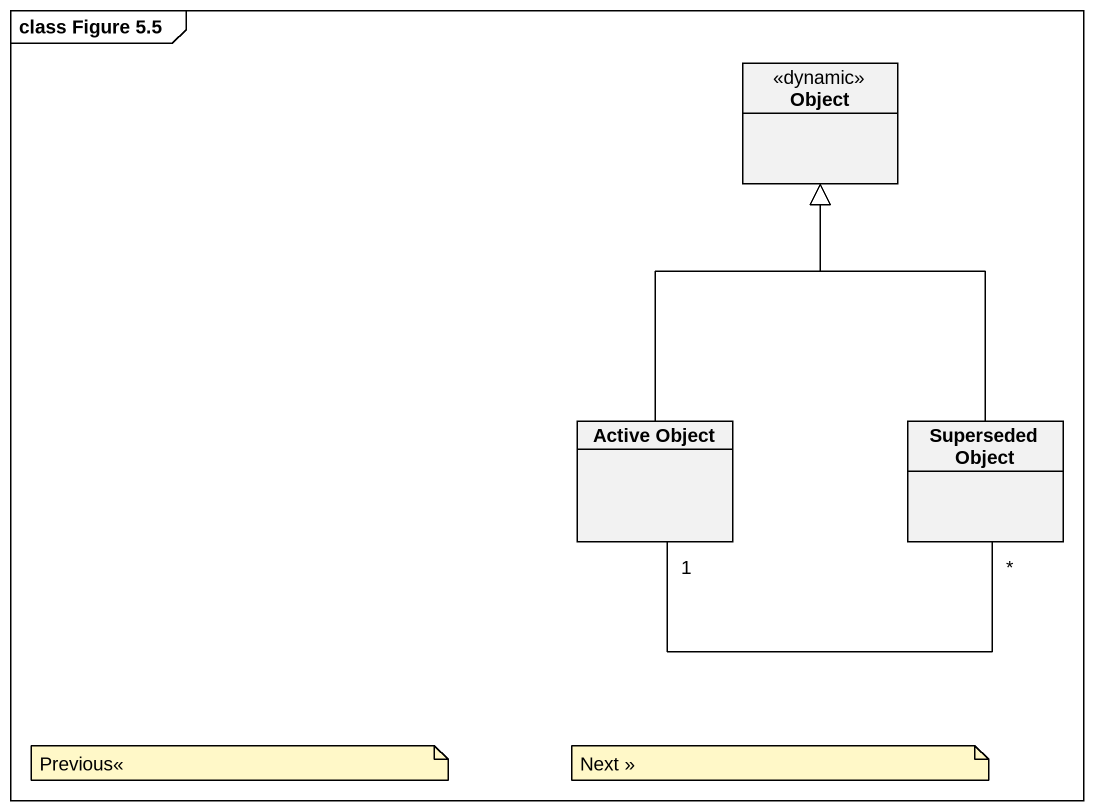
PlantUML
@startuml
mainframe class Figure 5.5
hide circle
hide empty members
class "Object" as Object_ <<dynamic>>
class "Active Object" as Active_Object
class "Superseded Object" as Superseded_Object
Active_Object -up-|> Object_
Active_Object "1" -right- "*" Superseded_Object
Superseded_Object -up-|> Object_
note as N1
  Previous<<
end note
note as N2
  Next >>
end note
@enduml
